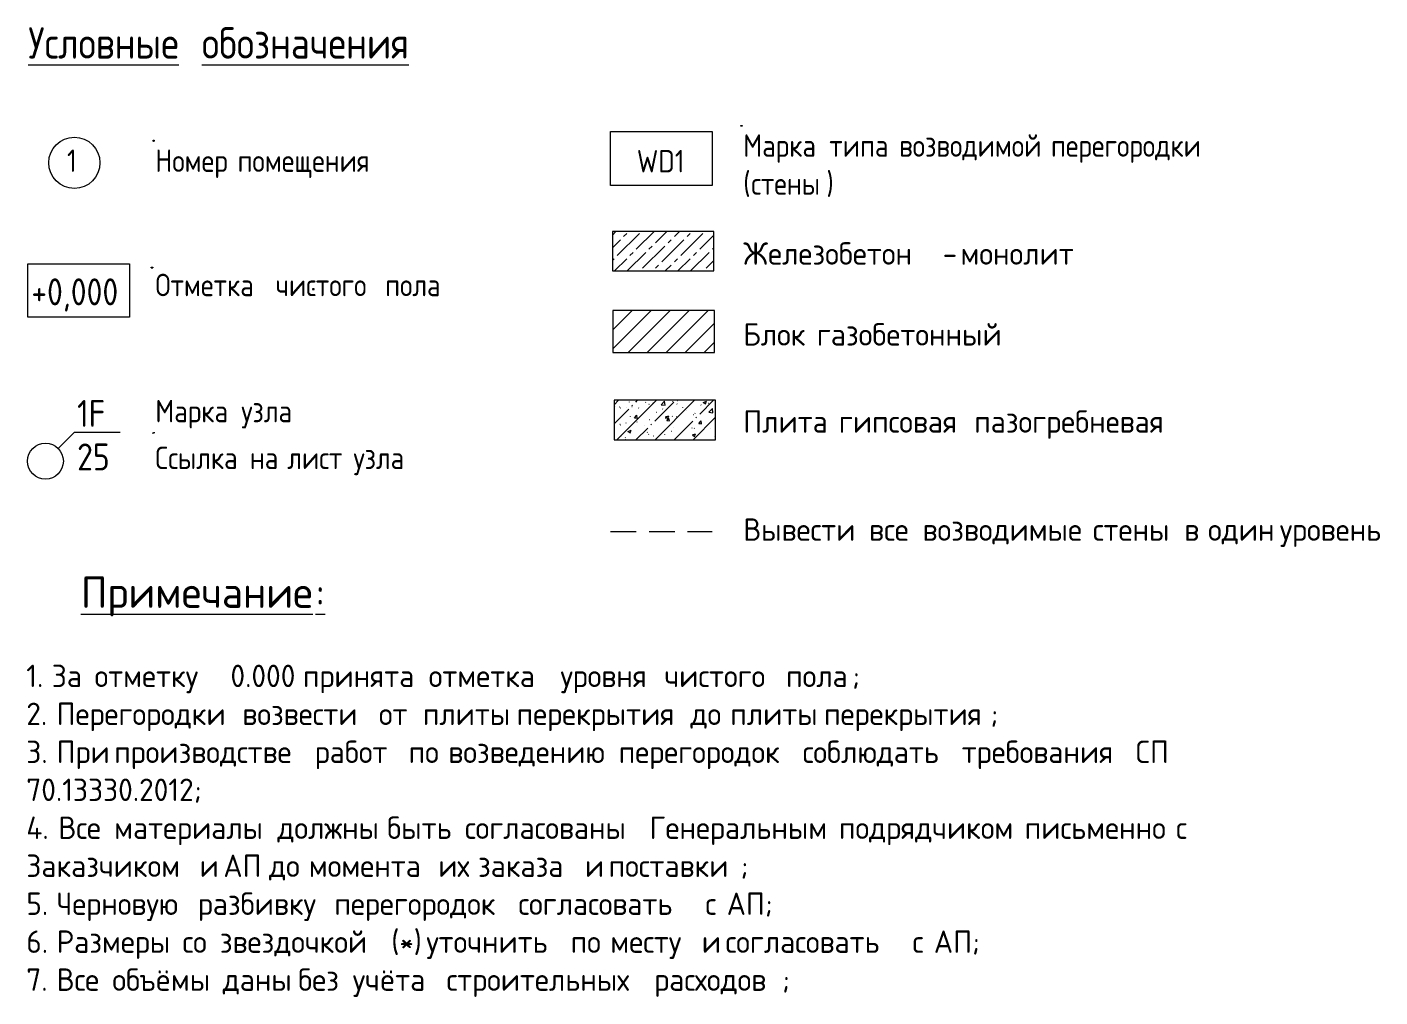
# Model space of a CAD drawing. Header units: millimetres. Extents: x -3129 to 197107, y -8553 to 29000.
# Drawn here: x 39894 to 50448, y -243 to 7327 of the extents above; entities that cross this region are included whole.
import ezdxf

# ---------------------------------------------------------------- set-up
doc = ezdxf.new("R2010")
doc.units = ezdxf.units.MM
doc.linetypes.add('ADSK_Штрих_ш2 п1', pattern=[300, 200, -100])
for name, color, linetype, lineweight in [('A-DETL', 7, 'Continuous', 9), ('A-DETL-1', 7, 'ADSK_Штрих_ш2 п1', 9), ('A-DETL-GENF', 7, 'Continuous', 9), ('G-ANNO-TEXT', 7, 'Continuous', 9)]:
    doc.layers.add(name, color=color, linetype=linetype, lineweight=lineweight)
for name, color, linetype, lineweight, true_color in [('A-DETL-GENF-3', 7, 'Continuous', 9, 0xc0c0c0), ('A-DETL-GENF-4', 7, 'Continuous', 9, 0xe4eaf1), ('A-DETL-GENF-5', 9, 'Continuous', 9, 0x808080), ('G-ANNO-TEXT-1', 7, 'Continuous', 9, 0x3c3c3c)]:
    doc.layers.add(name, color=color, linetype=linetype, lineweight=lineweight, true_color=true_color)
doc.styles.add('GOST Common_5', font='GOST_Common.ttf', dxfattribs={"height": 245})
doc.styles.add('GOST Common_6', font='GOST_Common.ttf', dxfattribs={"height": 175})
doc.styles.add('GOST Common_7', font='GOST_Common.ttf', dxfattribs={"width": 0.9, "height": 210})
doc.styles.add('GOST Common_8', font='GOST_Common.ttf', dxfattribs={"width": 0.9, "height": 175})
doc.styles.add('GOST Common_9', font='GOST_Common.ttf', dxfattribs={"width": 0.9, "height": 245})

msp = doc.modelspace()

# ---------------------------------------------------------------- hatches: boundary and pattern name
at = {"layer": 'A-DETL-GENF'}
h = msp.add_hatch(dxfattribs=at)
h.set_pattern_fill('FP_102', color=256, style=0, pattern_type=2)
h.set_pattern_definition([(45, (37271.46, 0), (98.99495, 197.9899), [245, -35, 35, -35])])
h.paths.add_polyline_path([(45252.2, 5423.3), (45252.2, 5731.7), (44459.7, 5731.7), (44459.7, 5423.3)])
at = {"layer": 'A-DETL-GENF-3'}
h = msp.add_hatch(dxfattribs=at)
h.set_pattern_fill('FP_104', color=256, style=0, pattern_type=2)
h.set_pattern_definition([(45, (37271.46, 0), (-148.4924, 148.4924), [210, -35, 7, -35]), (45, (37271.46, 148.4), (-148.4924, 148.4924), []), (50, (37271.46, 0), (251.0407, -21.9632), [26.25, -288.75]), (355, (37271.46, 0), (-48.5625, 263.267), [21, -231]), (100.451, (37292.38, -1.83), (202.48, 241.303), [22.309, -245.4]), (46.184, (37271.46, 70), (373.534, -57.933), [39.375, -433.125]), (96.636, (37302.6, 65.17), (327.13, 340.944), [33.464, -368.1]), (351.184, (37271.46, 70), (327.133, 340.94), [31.5, -346.5]), (21, (37306.46, 52.5), (208.917, -140.9164), [26.25, -288.75]), (326, (37306.46, 52.5), (85.161, 253.8024), [21, -231]), (71.451, (37323.87, 40.76), (294.079, 112.884), [22.309, -245.4]), (37.5, (37271.46, 0), (4.25595, 116.51285), [2.347, -225.853, 2.347, -232.153, -231.875]), (37.5, (37271.46, 0), (4.25595, 116.51285), [-462.7, 2.347, -229.528]), (7.5, (37271.46, 0), (92.0743, 138.0441), [2.347, -131.353, 2.347, -220.603, -88.375]), (7.5, (37271.46, 0), (92.0743, 138.0441), [-356.65, 2.347, -86.028]), (327.5, (37193.41, 0), (186.8379, -7.8942), [2.347, -85.153, 2.347, -270.653, -362.25]), (327.5, (37193.41, 0), (186.8379, -7.8942), [-360.5, 2.347, -359.903]), (317.5, (37158.41, 0), (204.1152, 35.0367), [2.347, -111.403, 2.347, -178.953, -257.25]), (317.5, (37158.41, 0), (204.1152, 35.0367), [-295.05, 2.347, -254.903])])
h.paths.add_polyline_path([(45265.4, 4105.8), (45265.4, 4414.3), (44472.9, 4414.3), (44472.9, 4105.8)])
at = {"layer": 'A-DETL-GENF-4'}
msp.add_hatch(color=256, dxfattribs=at).paths.add_polyline_path([(42133.8, 5279.5), (42133.8, 5284.5), (42121.2, 5284.5), (42121.2, 5279.5)])
at = {"layer": 'A-DETL-GENF-5'}
h = msp.add_hatch(dxfattribs=at)
h.set_pattern_fill('FP_103', color=256, style=0, pattern_type=2)
h.set_pattern_definition([(45, (37271.46, 0), (-74.2462, 74.2462), [])])
h.paths.add_polyline_path([(45256.6, 4786.5), (45256.6, 5115.7), (44464.1, 5115.7), (44464.1, 4786.5)])

# ---------------------------------------------------------------- linework, layer by layer
at = {"layer": 'A-DETL'}
for p, q in [((45461.3, 6557.9), (45472.4, 6557.9)), ((45461.3, 6553.8), (45461.3, 6557.9)), ((45472.4, 6553.8), (45461.3, 6553.8)), ((45472.4, 6557.9), (45472.4, 6553.8)), ((44446.1, 6513), (45238.6, 6513)), ((44446.1, 6091.3), (44446.1, 6513)), ((45238.6, 6513), (45238.6, 6091.3)), ((45238.6, 6091.3), (44446.1, 6091.3)), ((45252.2, 5731.7), (44459.7, 5731.7)), ((44459.7, 5731.7), (44459.7, 5423.3)), ((45252.2, 5423.3), (45252.2, 5731.7)), ((40861.3, 5452.4), (40875, 5452.4)), ((40861.3, 5446.9), (40861.3, 5452.4)), ((40861.3, 5446.9), (40875, 5446.9)), ((40875, 5452.4), (40875, 5446.9)), ((44459.7, 5423.3), (45252.2, 5423.3)), ((42133.8, 5284.5), (42121.2, 5284.5)), ((42121.2, 5284.5), (42121.2, 5279.5)), ((42121.2, 5279.5), (42133.8, 5279.5)), ((42133.8, 5279.5), (42133.8, 5284.5)), ((45256.6, 5115.7), (44464.1, 5115.7)), ((44464.1, 5115.7), (44464.1, 4786.5)), ((45256.6, 4786.5), (45256.6, 5115.7)), ((44464.1, 4786.5), (45256.6, 4786.5)), ((45265.4, 4414.3), (44472.9, 4414.3)), ((44472.9, 4414.3), (44472.9, 4105.8)), ((45265.4, 4105.8), (45265.4, 4414.3)), ((40261.3, 4162.9), (40136.2, 4037.9)), ((40621.3, 4162.9), (40261.3, 4162.9)), ((40878.7, 4159.3), (40882.4, 4162.9)), ((40882.4, 4162.9), (40890.8, 4162.9)), ((44472.9, 4105.8), (45265.4, 4105.8))]:
    msp.add_line(p, q, dxfattribs=at)
for centre, radius in [((40262.9, 6267.6), 200), ((40881.5, 6439.7), 5), ((40877.5, 4157.9), 1.85), ((40037.2, 3938.9), 140)]:
    msp.add_circle(centre, radius, dxfattribs=at)
at = {"layer": 'A-DETL-1'}
msp.add_line((44446.1, 3391.3), (45238.6, 3391.3), dxfattribs=at)
at = {"layer": 'G-ANNO-TEXT-1', "flags": 128}
msp.add_lwpolyline([(39899.2, 5479.9), (40692.9, 5479.9), (40692.9, 5062.7), (39899.2, 5062.7)], close=True, dxfattribs=at)

# ---------------------------------------------------------------- texts
at = {"layer": 'G-ANNO-TEXT', "attachment_point": 1}
for s, insert, char_height, width, style in [('\\LУсловные', (39903.2, 7325.6), 245, 1550.544, 'GOST Common_9'), ('\\L\\fGOST Common|b0|i0|c204|p34|;\\W.9;\\L ', (41182.6, 7325.6), 245, 90.911, 'GOST Common_9'), ('\\Lобозначения', (41257.6, 7325.6), 245, 2111.164, 'GOST Common_9'), ('Марка', (45480.9, 6489.6), 175, 747.493, 'GOST Common_8'), ('\\fGOST Common|b0|i0|c204|p34|;\\W.9; ', (46097.6, 6489.6), 175, 65.658, 'GOST Common_8'), ('\\fGOST Common|b0|i0|c204|p34|;\\W.9; ', (46643.5, 6489.6), 175, 65.658, 'GOST Common_8'), ('возводимой', (46697.7, 6489.6), 175, 1368.721, 'GOST Common_8'), ('\\fGOST Common|b0|i0|c204|p34|;\\W.9; ', (47827, 6489.6), 175, 65.658, 'GOST Common_8'), ('перегородки', (47881.2, 6489.6), 175, 1500.037, 'GOST Common_8'), ('\\fGOST Common|b0|i0|c204|p34|;\\W.9; ', (49118.9, 6489.6), 175, 65.658, 'GOST Common_8'), ('\\fGOST Common|b0|i0|c204|p34|;\\W.9;1', (40205.8, 6371.5), 175, 95.962, 'GOST Common_8'), ('Номер', (40894.4, 6371.5), 175, 712.139, 'GOST Common_8'), ('\\fGOST Common|b0|i0|c204|p34|;\\W.9; ', (41481.9, 6371.5), 175, 65.658, 'GOST Common_8'), ('\\fGOST Common|b0|i0|c204|p34|;\\W.9; ', (42607.1, 6371.5), 175, 65.658, 'GOST Common_8'), ('WD1', (44650.6, 6367.7), 175, 459.607, 'GOST Common_8'), ('типа', (46151.8, 6489.6), 175, 595.974, 'GOST Common_8'), ('помещения', (41536.1, 6371.5), 175, 1298.012, 'GOST Common_8'), ('\\fGOST Common|b0|i0|c204|p34|;\\W.9;(', (45480.9, 6193.3), 175, 75.759, 'GOST Common_8'), ('стены', (45543.4, 6193.3), 175, 712.139, 'GOST Common_8'), ('\\fGOST Common|b0|i0|c204|p34|;\\W.9;)', (46131, 6193.3), 175, 75.759, 'GOST Common_8'), ('Отметка', (40895.7, 5401.5), 175, 1070.734, 'GOST Common_8'), ('\\fGOST Common|b0|i0|c204|p34|;\\W.9; ', (41779.2, 5401.5), 175, 65.658, 'GOST Common_8'), ('\\fGOST Common|b0|i0|c204|p34|;\\W.9; ', (42633.4, 5401.5), 175, 65.658, 'GOST Common_8'), ('\\fGOST Common|b0|i0|c204|p34|;\\W.9; ', (43150.2, 5401.5), 175, 65.658, 'GOST Common_8'), ('чистого', (41833.3, 5401.5), 175, 969.721, 'GOST Common_8'), ('пола', (42687.6, 5401.5), 175, 560.62, 'GOST Common_8'), ('1F', (40284.6, 4416.3), 210, 282.835, 'GOST Common_7'), ('Марка', (40894.6, 4417.3), 175, 747.493, 'GOST Common_8'), ('\\fGOST Common|b0|i0|c204|p34|;\\W.9; ', (41511.3, 4417.3), 175, 65.658, 'GOST Common_8'), ('узла', (41565.5, 4417.3), 175, 550.519, 'GOST Common_8'), ('\\fGOST Common|b0|i0|c204|p34|;\\W.9; ', (42019.7, 4417.3), 175, 65.658, 'GOST Common_8'), ('25', (40284.6, 4077.1), 210, 323.24, 'GOST Common_7'), ('Ссылка', (40894.6, 4052.3), 175, 828.304, 'GOST Common_8'), ('\\fGOST Common|b0|i0|c204|p34|;\\W.9; ', (41578, 4052.3), 175, 65.658, 'GOST Common_8'), ('\\fGOST Common|b0|i0|c204|p34|;\\W.9; ', (41869.7, 4052.3), 175, 65.658, 'GOST Common_8'), ('\\fGOST Common|b0|i0|c204|p34|;\\W.9; ', (42386.5, 4052.3), 175, 65.658, 'GOST Common_8'), ('узла', (42440.6, 4052.3), 175, 550.519, 'GOST Common_8'), ('на', (41632.2, 4052.3), 175, 287.886, 'GOST Common_8'), ('лист', (41923.9, 4052.3), 175, 560.62, 'GOST Common_8')]:
    msp.add_mtext(s, dxfattribs=dict(at, insert=insert, char_height=char_height, width=width, style=style))
at = {"layer": 'G-ANNO-TEXT-1', "attachment_point": 1}
for s, insert, char_height, width, style in [('Железобетон', (45480.9, 5647.3), 175, 1756.497, 'GOST Common_6'), ('монолит', (47175.6, 5647.3), 175, 1116.751, 'GOST Common_6'), (' - ', (46930.2, 5647.3), 175, 297.426, 'GOST Common_6'), ('+0,000', (39927.2, 5365.5), 210, 888.911, 'GOST Common_7'), ('Блок', (45480.9, 5015.9), 175, 622.911, 'GOST Common_6'), ('\\fGOST Common|b0|i0|c204|p34|; ', (45994.9, 5015.9), 175, 72.954, 'GOST Common_6'), ('газобетонный', (46055, 5015.9), 175, 1879.957, 'GOST Common_6'), ('Плита', (45480.9, 4335.9), 175, 830.548, 'GOST Common_6'), ('\\fGOST Common|b0|i0|c204|p34|; ', (46166.2, 4335.9), 175, 72.954, 'GOST Common_6'), ('\\fGOST Common|b0|i0|c204|p34|; ', (47221.9, 4335.9), 175, 72.954, 'GOST Common_6'), ('пазогребневая', (47282.1, 4335.9), 175, 1992.193, 'GOST Common_6'), ('гипсовая', (46226.4, 4335.9), 175, 1206.54, 'GOST Common_6'), ('Вывести', (45480.9, 3492.3), 175, 1116.751, 'GOST Common_6'), ('\\fGOST Common|b0|i0|c204|p34|; ', (46402.3, 3492.3), 175, 72.954, 'GOST Common_6'), ('\\fGOST Common|b0|i0|c204|p34|; ', (46819, 3492.3), 175, 72.954, 'GOST Common_6'), ('\\fGOST Common|b0|i0|c204|p34|; ', (48147.9, 3492.3), 175, 72.954, 'GOST Common_6'), ('\\fGOST Common|b0|i0|c204|p34|; ', (48861, 3492.3), 175, 72.954, 'GOST Common_6'), ('\\fGOST Common|b0|i0|c204|p34|; ', (49046.2, 3492.3), 175, 72.954, 'GOST Common_6'), ('\\fGOST Common|b0|i0|c204|p34|; ', (49606.4, 3492.3), 175, 72.954, 'GOST Common_6'), ('все', (46462.5, 3492.3), 175, 432.11, 'GOST Common_6'), ('возводимые', (46879.2, 3492.3), 175, 1537.637, 'GOST Common_6'), ('стены', (48208.1, 3492.3), 175, 791.266, 'GOST Common_6'), ('\\fGOST Common|b0|i0|c204|p34|;в', (48921.1, 3492.3), 175, 151.519, 'GOST Common_6'), ('один', (49106.4, 3492.3), 175, 606.076, 'GOST Common_6'), ('уровень', (49666.6, 3492.3), 175, 1060.633, 'GOST Common_6'), ('\\LПримечание', (40314, 3038.8), 245, 2216.666, 'GOST Common_5'), ('\\L\\fGOST Common|b0|i0|c204|p34|;\\L:', (42142.9, 3038.8), 245, 89.789, 'GOST Common_5'), ('1. ', (39888.1, 2350.7), 175, 241.308, 'GOST Common_6'), ('За', (40087.2, 2350.7), 175, 331.097, 'GOST Common_6'), ('\\fGOST Common|b0|i0|c204|p34|; ', (40360.4, 2350.7), 175, 72.954, 'GOST Common_6'), (' 0.000 ', (41374.4, 2350.7), 175, 813.713, 'GOST Common_6'), ('\\fGOST Common|b0|i0|c204|p34|; ', (42967.2, 2350.7), 175, 72.954, 'GOST Common_6'), ('\\fGOST Common|b0|i0|c204|p34|; ', (43995.1, 2350.7), 175, 72.954, 'GOST Common_6'), ('\\fGOST Common|b0|i0|c204|p34|; ', (44805.4, 2350.7), 175, 72.954, 'GOST Common_6'), ('\\fGOST Common|b0|i0|c204|p34|; ', (45754.6, 2350.7), 175, 72.954, 'GOST Common_6'), ('отметку', (40420.6, 2350.7), 175, 1156.033, 'GOST Common_6'), ('принята', (42045.8, 2350.7), 175, 1116.751, 'GOST Common_6'), ('отметка', (43027.4, 2350.7), 175, 1172.869, 'GOST Common_6'), ('уровня', (44055.3, 2350.7), 175, 909.114, 'GOST Common_6'), ('чистого', (44865.6, 2350.7), 175, 1077.468, 'GOST Common_6'), ('пола', (45814.8, 2350.7), 175, 622.911, 'GOST Common_6'), ('\\fGOST Common|b0|i0|c204|p34|;;', (46328.7, 2350.7), 175, 72.954, 'GOST Common_6'), ('2. ', (39888.1, 2054.4), 175, 286.202, 'GOST Common_6'), ('Перегородки', (40124.3, 2054.4), 175, 1683.544, 'GOST Common_6'), ('\\fGOST Common|b0|i0|c204|p34|; ', (41513.3, 2054.4), 175, 72.954, 'GOST Common_6'), ('возвести', (41573.5, 2054.4), 175, 1217.763, 'GOST Common_6'), ('\\fGOST Common|b0|i0|c204|p34|; ', (42578.3, 2054.4), 175, 72.954, 'GOST Common_6'), ('\\fGOST Common|b0|i0|c204|p34|; ', (42920.9, 2054.4), 175, 72.954, 'GOST Common_6'), ('\\fGOST Common|b0|i0|c204|p34|; ', (43652.5, 2054.4), 175, 72.954, 'GOST Common_6'), ('\\fGOST Common|b0|i0|c204|p34|; ', (45009.1, 2054.4), 175, 72.954, 'GOST Common_6'), ('\\fGOST Common|b0|i0|c204|p34|; ', (45319.4, 2054.4), 175, 72.954, 'GOST Common_6'), ('\\fGOST Common|b0|i0|c204|p34|; ', (46050.9, 2054.4), 175, 72.954, 'GOST Common_6'), ('от', (42638.5, 2054.4), 175, 342.321, 'GOST Common_6'), ('плиты', (42981.1, 2054.4), 175, 813.713, 'GOST Common_6'), ('перекрытия', (43712.7, 2054.4), 175, 1571.307, 'GOST Common_6'), ('до', (45069.3, 2054.4), 175, 303.038, 'GOST Common_6'), ('плиты', (45379.5, 2054.4), 175, 813.713, 'GOST Common_6'), ('перекрытия', (46111.1, 2054.4), 175, 1571.307, 'GOST Common_6'), ('\\fGOST Common|b0|i0|c204|p34|;;', (47407.6, 2054.4), 175, 72.954, 'GOST Common_6'), ('3. ', (39888.1, 1758), 175, 286.202, 'GOST Common_6'), ('При', (40124.3, 1758), 175, 471.392, 'GOST Common_6'), ('\\fGOST Common|b0|i0|c204|p34|; ', (40513.2, 1758), 175, 72.954, 'GOST Common_6'), ('производстве', (40573.4, 1758), 175, 1823.839, 'GOST Common_6'), ('\\fGOST Common|b0|i0|c204|p34|; ', (42078.2, 1758), 175, 72.954, 'GOST Common_6'), ('работ', (42138.4, 1758), 175, 813.713, 'GOST Common_6'), ('\\fGOST Common|b0|i0|c204|p34|; ', (42809.8, 1758), 175, 72.954, 'GOST Common_6'), ('по', (42870, 1758), 175, 303.038, 'GOST Common_6'), ('\\fGOST Common|b0|i0|c204|p34|; ', (43120, 1758), 175, 72.954, 'GOST Common_6'), ('возведению', (43180.2, 1758), 175, 1537.637, 'GOST Common_6'), ('\\fGOST Common|b0|i0|c204|p34|; ', (44448.9, 1758), 175, 72.954, 'GOST Common_6'), ('перегородок', (44509.1, 1758), 175, 1666.708, 'GOST Common_6'), ('\\fGOST Common|b0|i0|c204|p34|; ', (45884.2, 1758), 175, 72.954, 'GOST Common_6'), ('соблюдать', (45944.4, 1758), 175, 1431.012, 'GOST Common_6'), ('\\fGOST Common|b0|i0|c204|p34|; ', (47125.1, 1758), 175, 72.954, 'GOST Common_6'), ('требования', (47185.3, 1758), 175, 1571.307, 'GOST Common_6'), ('\\fGOST Common|b0|i0|c204|p34|; ', (48481.8, 1758), 175, 72.954, 'GOST Common_6'), ('СП', (48542, 1758), 175, 319.873, 'GOST Common_6'), ('\\fGOST Common|b0|i0|c204|p34|; ', (48805.9, 1758), 175, 72.954, 'GOST Common_6'), ('70.13330.2012;', (39888.1, 1461.7), 175, 1773.333, 'GOST Common_6'), ('4. ', (39888.1, 1165.4), 175, 303.038, 'GOST Common_6'), ('Все', (40138.1, 1165.4), 175, 454.557, 'GOST Common_6'), ('\\fGOST Common|b0|i0|c204|p34|; ', (40513.2, 1165.4), 175, 72.954, 'GOST Common_6'), ('\\fGOST Common|b0|i0|c204|p34|; ', (41786.5, 1165.4), 175, 72.954, 'GOST Common_6'), ('\\fGOST Common|b0|i0|c204|p34|; ', (42643.1, 1165.4), 175, 72.954, 'GOST Common_6'), ('быть', (42703.3, 1165.4), 175, 662.194, 'GOST Common_6'), ('\\fGOST Common|b0|i0|c204|p34|; ', (43249.6, 1165.4), 175, 72.954, 'GOST Common_6'), ('\\fGOST Common|b0|i0|c204|p34|; ', (44689.6, 1165.4), 175, 72.954, 'GOST Common_6'), ('Генеральным', (44749.8, 1165.4), 175, 1717.215, 'GOST Common_6'), ('\\fGOST Common|b0|i0|c204|p34|; ', (46166.7, 1165.4), 175, 72.954, 'GOST Common_6'), ('\\fGOST Common|b0|i0|c204|p34|; ', (47615.9, 1165.4), 175, 72.954, 'GOST Common_6'), ('\\fGOST Common|b0|i0|c204|p34|; ', (48796.6, 1165.4), 175, 72.954, 'GOST Common_6'), ('\\fGOST Common|b0|i0|c204|p34|; ', (48963.3, 1165.4), 175, 72.954, 'GOST Common_6'), ('материалы', (40573.4, 1165.4), 175, 1470.295, 'GOST Common_6'), ('должны', (41846.7, 1165.4), 175, 965.232, 'GOST Common_6'), ('согласованы', (43309.8, 1165.4), 175, 1672.32, 'GOST Common_6'), ('подрядчиком', (46226.9, 1165.4), 175, 1683.544, 'GOST Common_6'), ('письменно', (47676.1, 1165.4), 175, 1358.059, 'GOST Common_6'), ('\\fGOST Common|b0|i0|c204|p34|;с', (48856.8, 1165.4), 175, 129.072, 'GOST Common_6'), ('Заказчиком', (39888.1, 869), 175, 1565.696, 'GOST Common_6'), ('\\fGOST Common|b0|i0|c204|p34|; ', (41179.9, 869), 175, 72.954, 'GOST Common_6'), ('\\fGOST Common|b0|i0|c204|p34|; ', (41365.2, 869), 175, 72.954, 'GOST Common_6'), ('АП', (41425.3, 869), 175, 359.156, 'GOST Common_6'), ('\\fGOST Common|b0|i0|c204|p34|; ', (41721.7, 869), 175, 72.954, 'GOST Common_6'), ('\\fGOST Common|b0|i0|c204|p34|; ', (42031.9, 869), 175, 72.954, 'GOST Common_6'), ('\\fGOST Common|b0|i0|c204|p34|; ', (43041.3, 869), 175, 72.954, 'GOST Common_6'), ('\\fGOST Common|b0|i0|c204|p34|; ', (43351.5, 869), 175, 72.954, 'GOST Common_6'), ('\\fGOST Common|b0|i0|c204|p34|; ', (44185, 869), 175, 72.954, 'GOST Common_6'), ('\\fGOST Common|b0|i0|c204|p34|; ', (44370.2, 869), 175, 72.954, 'GOST Common_6'), ('\\fGOST Common|b0|i0|c204|p34|;и', (41240.1, 869), 175, 151.519, 'GOST Common_6'), ('до', (41781.9, 869), 175, 303.038, 'GOST Common_6'), ('момента', (42092.1, 869), 175, 1150.422, 'GOST Common_6'), ('их', (43101.5, 869), 175, 303.038, 'GOST Common_6'), ('заказа', (43411.7, 869), 175, 937.173, 'GOST Common_6'), ('\\fGOST Common|b0|i0|c204|p34|;и', (44245.1, 869), 175, 151.519, 'GOST Common_6'), ('поставки', (44430.4, 869), 175, 1245.822, 'GOST Common_6'), ('\\fGOST Common|b0|i0|c204|p34|;;', (45458.3, 869), 175, 72.954, 'GOST Common_6'), ('5. ', (39888.1, 572.7), 175, 286.202, 'GOST Common_6'), ('Черновую', (40124.3, 572.7), 175, 1262.658, 'GOST Common_6'), ('\\fGOST Common|b0|i0|c204|p34|; ', (41166.1, 572.7), 175, 72.954, 'GOST Common_6'), ('разбивку', (41226.2, 572.7), 175, 1217.763, 'GOST Common_6'), ('\\fGOST Common|b0|i0|c204|p34|; ', (42231, 572.7), 175, 72.954, 'GOST Common_6'), ('\\fGOST Common|b0|i0|c204|p34|; ', (43666.4, 572.7), 175, 72.954, 'GOST Common_6'), ('\\fGOST Common|b0|i0|c204|p34|; ', (45124.9, 572.7), 175, 72.954, 'GOST Common_6'), ('\\fGOST Common|b0|i0|c204|p34|; ', (45291.6, 572.7), 175, 72.954, 'GOST Common_6'), ('АП', (45351.8, 572.7), 175, 359.156, 'GOST Common_6'), ('перегородок', (42291.2, 572.7), 175, 1666.708, 'GOST Common_6'), ('согласовать', (43726.6, 572.7), 175, 1694.767, 'GOST Common_6'), ('\\fGOST Common|b0|i0|c204|p34|;с', (45185.1, 572.7), 175, 129.072, 'GOST Common_6'), ('\\fGOST Common|b0|i0|c204|p34|;;', (45648.1, 572.7), 175, 72.954, 'GOST Common_6'), ('6. ', (39888.1, 276.4), 175, 286.202, 'GOST Common_6'), ('Размеры', (40124.3, 276.4), 175, 1116.751, 'GOST Common_6'), ('\\fGOST Common|b0|i0|c204|p34|; ', (41045.7, 276.4), 175, 72.954, 'GOST Common_6'), ('со', (41105.9, 276.4), 175, 280.591, 'GOST Common_6'), ('\\fGOST Common|b0|i0|c204|p34|; ', (41337.4, 276.4), 175, 72.954, 'GOST Common_6'), ('звездочкой', (41397.6, 276.4), 175, 1492.742, 'GOST Common_6'), (' (*) ', (42629.2, 276.4), 175, 460.169, 'GOST Common_6'), ('уточнить', (43008.9, 276.4), 175, 1290.717, 'GOST Common_6'), ('\\fGOST Common|b0|i0|c204|p34|; ', (44073.8, 276.4), 175, 72.954, 'GOST Common_6'), ('по', (44134, 276.4), 175, 303.038, 'GOST Common_6'), ('\\fGOST Common|b0|i0|c204|p34|; ', (44384, 276.4), 175, 72.954, 'GOST Common_6'), ('месту', (44444.2, 276.4), 175, 791.266, 'GOST Common_6'), ('\\fGOST Common|b0|i0|c204|p34|; ', (45097.1, 276.4), 175, 72.954, 'GOST Common_6'), ('\\fGOST Common|b0|i0|c204|p34|;и', (45157.3, 276.4), 175, 151.519, 'GOST Common_6'), ('\\fGOST Common|b0|i0|c204|p34|; ', (45282.3, 276.4), 175, 72.954, 'GOST Common_6'), ('согласовать', (45342.5, 276.4), 175, 1694.767, 'GOST Common_6'), ('\\fGOST Common|b0|i0|c204|p34|; ', (46740.8, 276.4), 175, 72.954, 'GOST Common_6'), ('\\fGOST Common|b0|i0|c204|p34|;с', (46801, 276.4), 175, 129.072, 'GOST Common_6'), ('\\fGOST Common|b0|i0|c204|p34|; ', (46907.5, 276.4), 175, 72.954, 'GOST Common_6'), ('АП', (46967.7, 276.4), 175, 359.156, 'GOST Common_6'), ('\\fGOST Common|b0|i0|c204|p34|;;', (47264, 276.4), 175, 72.954, 'GOST Common_6'), ('7. ', (39888.1, -20), 175, 286.202, 'GOST Common_6'), ('Все', (40124.3, -20), 175, 454.557, 'GOST Common_6'), ('\\fGOST Common|b0|i0|c204|p34|; ', (40499.3, -20), 175, 72.954, 'GOST Common_6'), ('объёмы', (40559.5, -20), 175, 970.844, 'GOST Common_6'), ('\\fGOST Common|b0|i0|c204|p34|; ', (41360.5, -20), 175, 72.954, 'GOST Common_6'), ('даны', (41420.7, -20), 175, 639.747, 'GOST Common_6'), ('\\fGOST Common|b0|i0|c204|p34|; ', (41948.6, -20), 175, 72.954, 'GOST Common_6'), ('без', (42008.8, -20), 175, 443.333, 'GOST Common_6'), ('\\fGOST Common|b0|i0|c204|p34|; ', (42374.5, -20), 175, 72.954, 'GOST Common_6'), ('учёта', (42434.7, -20), 175, 813.713, 'GOST Common_6'), ('\\fGOST Common|b0|i0|c204|p34|; ', (43106.1, -20), 175, 72.954, 'GOST Common_6'), ('строительных', (43166.3, -20), 175, 1891.181, 'GOST Common_6'), ('\\fGOST Common|b0|i0|c204|p34|; ', (44726.7, -20), 175, 72.954, 'GOST Common_6'), ('расходов', (44786.9, -20), 175, 1206.54, 'GOST Common_6'), ('\\fGOST Common|b0|i0|c204|p34|;;', (45782.4, -20), 175, 72.954, 'GOST Common_6')]:
    msp.add_mtext(s, dxfattribs=dict(at, insert=insert, char_height=char_height, width=width, style=style))

doc.saveas('drawing.dxf')
